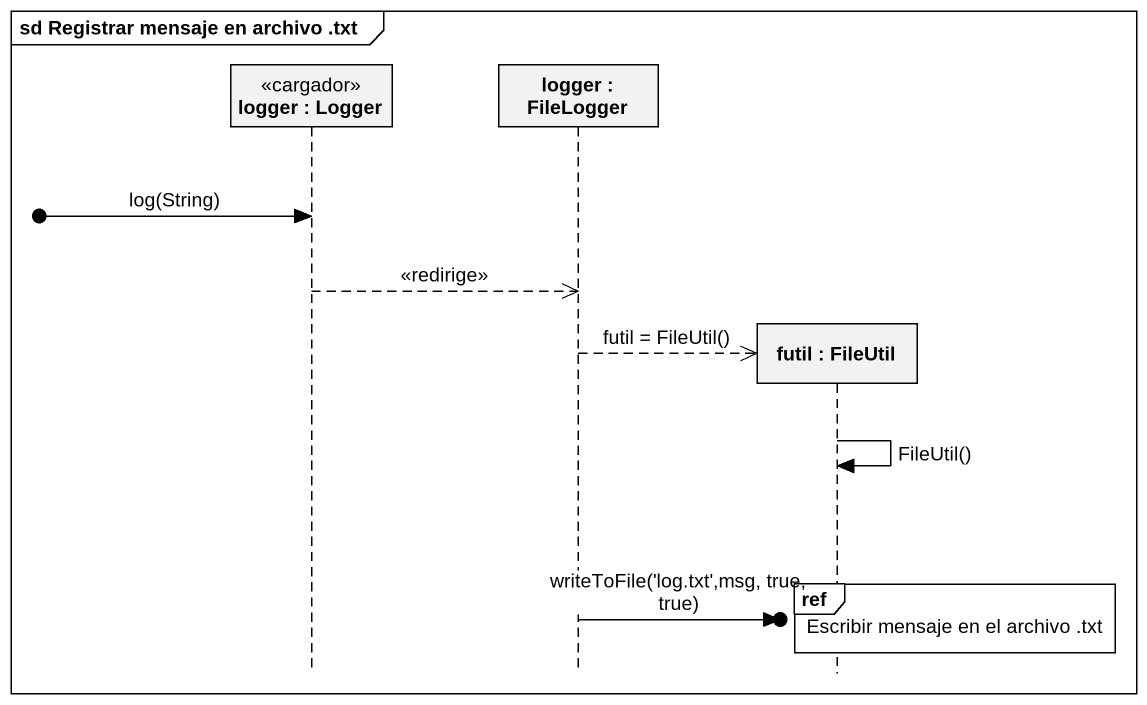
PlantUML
@startuml
mainframe sd Registrar mensaje en archivo .txt
hide footbox
participant "logger : Logger" as logger <<cargador>>
participant "logger : FileLogger" as logger_2
participant "futil : FileUtil" as futil

[o-> logger : log(String)
logger -->> logger_2 : <<redirige>>
logger_2 -->> futil ** : futil = FileUtil()
futil -> futil : FileUtil()
ref over futil : Escribir mensaje en el archivo .txt
logger_2 ->o] : writeToFile('log.txt',msg, true, true)
@enduml
